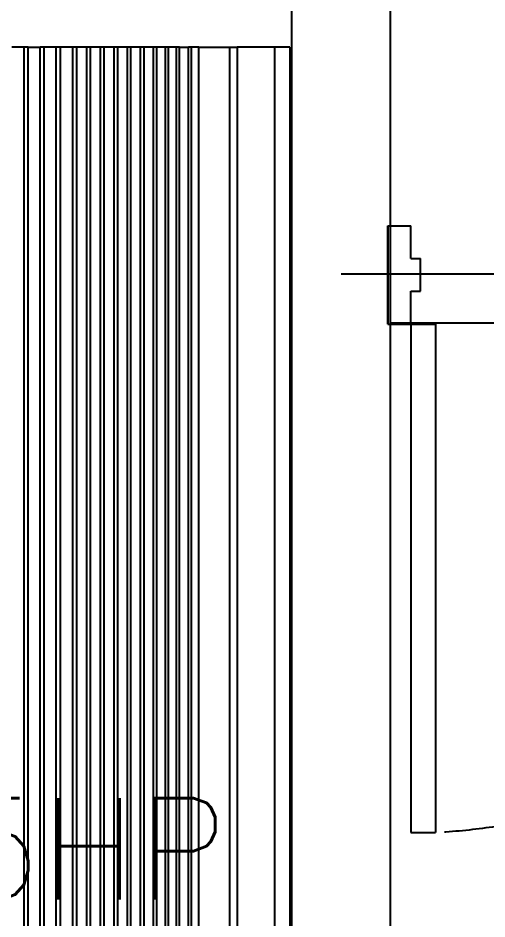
# Model space of a CAD drawing. Header units: inches. Extents: x -106706990 to 300603, y -86718466 to 1728185.
# Drawn here: x 154664 to 155381, y 28349 to 29725 of the extents above; entities that cross this region are included whole.
import ezdxf

# ---------------------------------------------------------------- set-up
doc = ezdxf.new("R2010")
doc.units = ezdxf.units.IN
doc.header["$MEASUREMENT"] = 0
doc.linetypes.add('CENTER', pattern=[2, 1.25, -0.25, 0.25, -0.25])
doc.linetypes.add('DASHDOT', pattern=[1, 0.5, -0.25, 0, -0.25])
for name, color, linetype in [('A-DOOR', 9, 'Continuous'), ('A-DROP', 8, 'Continuous'), ('A-WALL', 1, 'Continuous'), ('Edges', 7, 'Continuous'), ('Grid', 8, 'CENTER'), ('logo', 7, 'Continuous')]:
    doc.layers.add(name, color=color, linetype=linetype)
doc.styles.add('ROMANS', font='romans.shx', dxfattribs={"width": 0.75, "height": 200})

# ---------------------------------------------------------------- blocks, each defined once
blk = doc.blocks.new('A$C674C400B')
at = {"layer": 'A-DOOR', "color": 8}
for p, q in [((35, 150), (35, 927.1)), ((35, 927.1), (73, 927.1)), ((73, 150), (73, 927.1)), ((35, 150), (73, 150))]:
    blk.add_line(p, q, dxfattribs=at)
at = {"layer": 'A-DOOR', "color": 8, "linetype": 'Continuous'}
for p, q in [((0, 0), (0, 150)), ((0, 150), (0, 0)), ((0, 150), (35, 150)), ((0, 150), (0, 0)), ((0, 0), (0, 150)), ((0, 150), (0, 0)), ((0, 150), (0, 150)), ((0, 0), (0, 150)), ((0, 150), (0, 0)), ((0, 150), (0, 150)), ((35, 150), (35, 100)), ((900, 150), (865, 150)), ((865, 150), (865, 100)), ((900, 150), (900, 0)), ((900, 0), (900, 150)), ((900, 150), (900, 0)), ((900, 150), (900, 0)), ((900, 0), (900, 150)), ((900, 150), (900, 0)), ((900, 150), (900, 150)), ((900, 0), (900, 150)), ((900, 150), (900, 0)), ((900, 150), (900, 150)), ((35, 100), (50, 100)), ((50, 100), (50, 50)), ((865, 100), (850, 100)), ((850, 100), (850, 50)), ((35, 50), (50, 50)), ((35, 50), (35, 0)), ((865, 50), (850, 50)), ((865, 50), (865, 0)), ((0, 0), (35, 0)), ((0, 0), (0, 0)), ((0, 0), (0, 0)), ((900, 0), (865, 0)), ((900, 0), (900, 0)), ((900, 0), (900, 0))]:
    blk.add_line(p, q, dxfattribs=at)
at = {"layer": 'A-DOOR', "color": 8, "linetype": 'DASHDOT', "ltscale": 500}
blk.add_arc((35, 98), 830, 0.1381, 87.3759, dxfattribs=at)
blk = doc.blocks.new('air con')
at = {"layer": 'Edges'}
for p, q in [((71.402, 41.898), (152.402, 41.898)), ((71.402, 41.898), (71.402, 41.095)), ((71.402, 41.095), (152.402, 41.095)), ((71.402, 41.095), (71.402, 39.122)), ((71.402, 39.122), (152.402, 39.122)), ((71.402, 38.724), (71.402, 39.122)), ((152.402, 38.724), (71.402, 38.724)), ((71.402, 37.092), (71.402, 38.724)), ((71.402, 37.092), (71.402, 36.701)), ((152.402, 37.092), (71.402, 37.092)), ((152.402, 36.701), (71.402, 36.701)), ((71.402, 36.701), (71.402, 36.542)), ((152.402, 36.542), (71.402, 36.542)), ((71.402, 36.078), (71.402, 36.542)), ((152.402, 36.078), (71.402, 36.078)), ((71.402, 36.078), (71.402, 35.914)), ((152.402, 35.914), (71.402, 35.914)), ((71.402, 35.914), (71.402, 35.493)), ((71.402, 35.493), (71.402, 35.34)), ((152.402, 35.493), (71.402, 35.493)), ((152.402, 35.34), (71.402, 35.34)), ((71.402, 35.34), (71.402, 34.877)), ((152.402, 34.877), (71.402, 34.877)), ((71.402, 34.877), (71.402, 34.709)), ((152.402, 34.709), (71.402, 34.709)), ((71.402, 34.709), (71.402, 34.207)), ((152.402, 34.207), (71.402, 34.207)), ((71.402, 34.207), (71.402, 34.022)), ((71.402, 34.022), (71.402, 33.51)), ((152.402, 34.022), (71.402, 34.022)), ((152.402, 33.51), (71.402, 33.51)), ((71.402, 33.51), (71.402, 33.335)), ((152.402, 33.335), (71.402, 33.335)), ((71.402, 33.335), (71.402, 32.826)), ((152.402, 32.826), (71.402, 32.826)), ((71.402, 32.826), (71.402, 32.625)), ((152.402, 32.625), (71.402, 32.625)), ((71.402, 32.625), (71.402, 32.098)), ((152.402, 32.098), (71.402, 32.098)), ((71.402, 32.098), (71.402, 31.911)), ((152.402, 31.911), (71.402, 31.911)), ((71.402, 31.911), (71.402, 31.378)), ((152.402, 31.378), (71.402, 31.378)), ((71.402, 31.378), (71.402, 31.189)), ((152.402, 31.189), (71.402, 31.189)), ((71.402, 31.189), (71.402, 30.654)), ((152.402, 30.654), (71.402, 30.654)), ((71.402, 30.654), (71.402, 30.439)), ((152.402, 30.439), (71.402, 30.439)), ((71.402, 30.439), (71.402, 29.791)), ((152.402, 29.791), (71.402, 29.791)), ((71.402, 29.791), (71.402, 29.562)), ((71.402, 29.562), (71.402, 28.935)), ((152.402, 29.562), (71.402, 29.562)), ((152.402, 28.935), (71.402, 28.935)), ((71.402, 28.935), (71.402, 28.714)), ((152.402, 28.714), (71.402, 28.714)), ((71.402, 28.092), (71.402, 28.714)), ((152.402, 28.092), (71.402, 28.092)), ((71.402, 28.092), (71.402, 27.871)), ((71.402, 27.871), (71.402, 27.226)), ((152.402, 27.871), (71.402, 27.871))]:
    blk.add_line(p, q, dxfattribs=at)

msp = doc.modelspace()

# ---------------------------------------------------------------- linework, layer by layer
at = {"layer": 'A-DROP', "color": 8}
msp.add_line((155232.8, 29259.7), (156097.8, 29259.7), dxfattribs=at)
at = {"layer": 'A-WALL', "color": 8}
for p, q in [((155082.8, 24609.7), (155082.8, 30609.7)), ((155232.8, 30609.7), (155232.8, 29409.7)), ((155232.8, 29409.7), (155232.8, 24609.7))]:
    msp.add_line(p, q, dxfattribs=at)
at = {"layer": 'Grid', "color": 8, "ltscale": 700}
msp.add_line((155157.8, 29334.7), (180807.6, 29334.7), dxfattribs=at)

# ---------------------------------------------------------------- block references
at = {"xscale": 28.92590521224616, "yscale": 28.92590521224616, "zscale": 28.92590521224616, "rotation": 270}
msp.add_blockref('air con', (153867.6, 31746.1), dxfattribs=at)
at = {"layer": 'A-DOOR', "color": 8, "xscale": -1, "rotation": 180}
msp.add_blockref('A$C674C400B', (155229.2, 29407.8), dxfattribs=at)

# ---------------------------------------------------------------- texts
at = {"layer": 'logo', "color": 7, "style": 'ROMANS'}
msp.add_text('2.5HP', height=154.93, dxfattribs=at).set_placement((154368, 28378.6))

doc.saveas('drawing.dxf')
